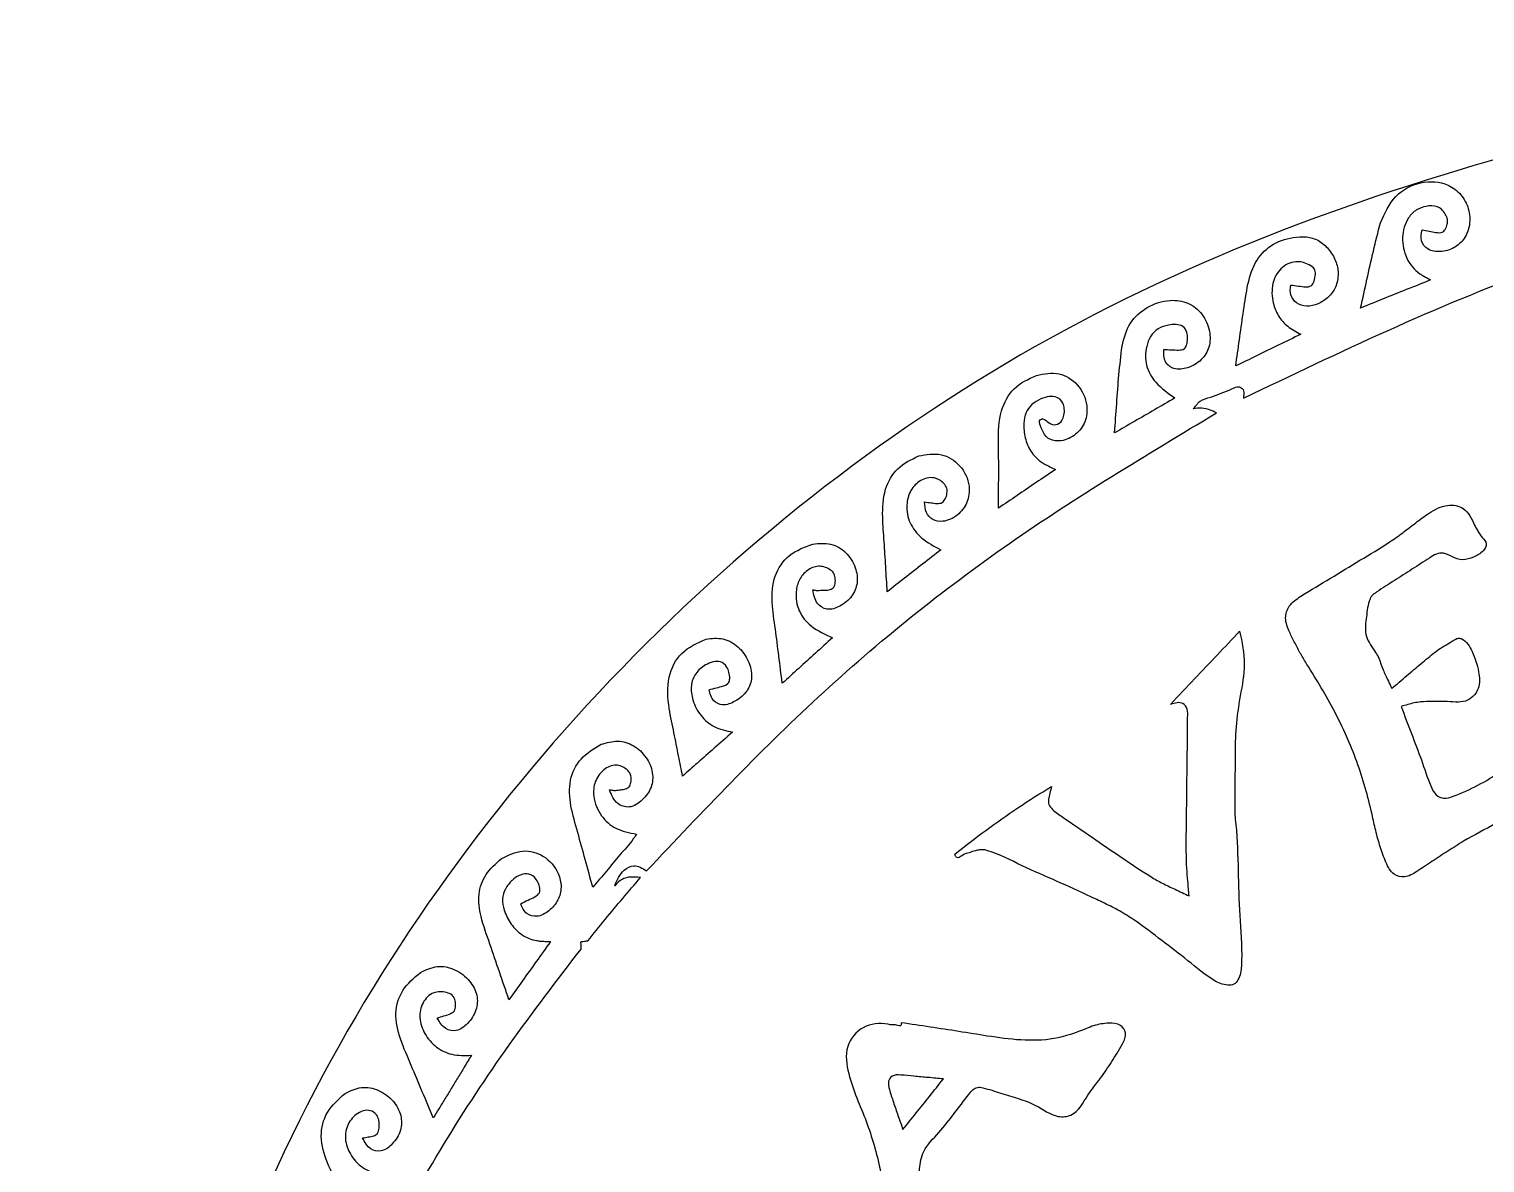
# Model space of a CAD drawing. Extents: x 5.5 to 104.1, y 3.5 to 34.4.
# Drawn here: x 5.52 to 15.93, y 26.05 to 34.15 of the extents above; entities that cross this region are included whole.
import ezdxf

# ---------------------------------------------------------------- set-up
doc = ezdxf.new("R2010")
doc.units = 0
doc.layers.add('Hallsi_Goblin_Coin_Outlines', color=7, linetype='CONTINUOUS')

msp = doc.modelspace()

# ---------------------------------------------------------------- linework, layer by layer
at = {"layer": 'Hallsi_Goblin_Coin_Outlines', "color": 7}
for points in [[(15.18232, 32.768433)], [(14.22982, 32.305942)], [(13.335176, 31.887194)], [(12.722754, 31.67835)], [(11.881379, 31.102264)], [(11.124671, 30.472908)], [(10.362318, 29.793458)], [(15.262436, 29.440716)], [(9.611959, 29.042042)], [(8.896879, 28.223597)], [(12.138871, 28.256018)], [(8.320793, 27.411503)], [(11.75766, 27.052269)], [(12.058226, 26.651161)], [(7.781043, 26.546845)]]:
    msp.add_lwpolyline(points, close=True, dxfattribs=at)
for points, knots in [([(20.409076, 34.152381), (17.809124, 33.695175), (12.664402, 32.790467), (6.738752, 26.792257), (5.933059, 21.585976), (5.522912, 18.935664)], [0, 0, 0, 0, 7.789723, 15.414117, 23.31993, 23.31993, 23.31993, 23.31993]), ([(14.203715, 31.514661), (14.889885, 31.843664), (16.260145, 32.500673), (18.476921, 33.068078), (20.379396, 33.242275), (21.902429, 33.175616), (23.034002, 33.041692), (23.766754, 32.87737), (24.129823, 32.79595)], [0, 0, 0, 0, 2.278412, 4.549913, 6.821731, 7.983031, 9.118994, 10.234635, 10.234635, 10.234635, 10.234635]), ([(15.18232, 32.768433), (15.212694, 32.836759), (15.270973, 32.967853), (15.463937, 33.072341), (15.645941, 33.061984), (15.763, 32.974315), (15.818134, 32.870596), (15.82651, 32.7563), (15.788374, 32.654228), (15.710278, 32.583159), (15.614479, 32.55641), (15.521279, 32.568534), (15.462711, 32.638609), (15.473943, 32.690585), (15.479712, 32.717281)], [0, 0, 0, 0, 0.218896, 0.419993, 0.617057, 0.729528, 0.844403, 0.958934, 1.063278, 1.160285, 1.264001, 1.353732, 1.427731, 1.505871, 1.505871, 1.505871, 1.505871]), ([(15.479712, 32.717281), (15.496765, 32.714055), (15.529848, 32.707796), (15.576097, 32.700003), (15.62071, 32.693482), (15.64792, 32.723783), (15.660284, 32.755788), (15.66545, 32.795973), (15.645191, 32.832132), (15.621765, 32.865245), (15.574978, 32.892308), (15.509439, 32.889668), (15.434963, 32.864631), (15.363083, 32.789381), (15.328772, 32.662008), (15.358951, 32.513025), (15.429428, 32.424558), (15.486484, 32.390341), (15.511937, 32.376263), (15.53005, 32.365954), (15.540037, 32.360269)], [0, 0, 0, 0, 0.051735, 0.100368, 0.145148, 0.173395, 0.213756, 0.248753, 0.290013, 0.333569, 0.369737, 0.446865, 0.521081, 0.601506, 0.747938, 0.897547, 1.044219, 1.068964, 1.09701, 1.131484, 1.131484, 1.131484, 1.131484]), ([(15.040504, 32.159539), (15.055702, 32.227424), (15.086075, 32.363085), (15.129915, 32.566871), (15.164857, 32.701267), (15.18232, 32.768433)], [0, 0, 0, 0, 0.208701, 0.417071, 0.625245, 0.625245, 0.625245, 0.625245]), ([(14.22982, 32.305942), (14.24434, 32.367865), (14.27133, 32.48298), (14.394361, 32.616847), (14.532925, 32.665028), (14.651863, 32.673007), (14.744118, 32.646298), (14.815334, 32.581564), (14.865557, 32.499731), (14.886063, 32.403682), (14.867791, 32.310293), (14.813785, 32.234033), (14.740066, 32.186248), (14.656725, 32.16588), (14.579427, 32.188932), (14.532858, 32.252002), (14.537997, 32.299403), (14.540618, 32.323581)], [0, 0, 0, 0, 0.188219, 0.349899, 0.520377, 0.615333, 0.704697, 0.79974, 0.896987, 0.988961, 1.08796, 1.173123, 1.262292, 1.346555, 1.422824, 1.490832, 1.561634, 1.561634, 1.561634, 1.561634]), ([(14.540618, 32.323581), (14.559554, 32.321343), (14.595319, 32.317116), (14.642511, 32.308817), (14.690255, 32.312894), (14.710662, 32.355793), (14.71923, 32.395698), (14.713697, 32.443777), (14.671469, 32.468936), (14.627719, 32.488319), (14.553765, 32.494789), (14.460103, 32.448648), (14.401011, 32.330012), (14.407207, 32.206381), (14.448893, 32.100278), (14.518921, 32.021134), (14.581164, 31.989107), (14.613995, 31.972214)], [0, 0, 0, 0, 0.056892, 0.107448, 0.147348, 0.186448, 0.236293, 0.273714, 0.320537, 0.371993, 0.419199, 0.538412, 0.657876, 0.796833, 0.897125, 0.995693, 1.105727, 1.105727, 1.105727, 1.105727]), ([(14.147623, 31.745378), (14.156433, 31.807327), (14.174116, 31.931678), (14.200095, 32.118745), (14.2199, 32.243469), (14.22982, 32.305942)], [0, 0, 0, 0, 0.187717, 0.376809, 0.566569, 0.566569, 0.566569, 0.566569]), ([(15.540037, 32.360269), (15.48234, 32.337064), (15.369306, 32.291601), (15.202781, 32.224725), (15.093969, 32.181015), (15.040504, 32.159539)], [0, 0, 0, 0, 0.186566, 0.365503, 0.538355, 0.538355, 0.538355, 0.538355]), ([(13.335176, 31.887194), (13.349926, 31.944993), (13.378463, 32.056817), (13.512577, 32.175076), (13.663563, 32.22401), (13.809996, 32.20512), (13.915405, 32.119887), (13.967282, 32.002356), (13.966428, 31.880629), (13.906007, 31.780929), (13.81131, 31.729252), (13.71078, 31.71254), (13.631757, 31.773769), (13.632739, 31.832145), (13.633273, 31.863911)], [0, 0, 0, 0, 0.175243, 0.339049, 0.5106, 0.638765, 0.764754, 0.898937, 1.011662, 1.117055, 1.230885, 1.328451, 1.404213, 1.494651, 1.494651, 1.494651, 1.494651]), ([(13.633273, 31.863911), (13.651834, 31.862974), (13.687204, 31.861189), (13.735029, 31.858018), (13.781201, 31.861545), (13.800897, 31.900208), (13.80384, 31.939739), (13.80243, 31.987378), (13.774664, 32.034302), (13.719295, 32.04402), (13.659256, 32.037144), (13.591157, 32.017003), (13.534698, 31.959632), (13.501701, 31.868188), (13.498566, 31.746043), (13.577782, 31.611), (13.664315, 31.550703), (13.713001, 31.516778)], [0, 0, 0, 0, 0.055386, 0.10555, 0.1484, 0.179721, 0.224687, 0.267991, 0.322018, 0.371326, 0.425628, 0.505152, 0.578131, 0.657499, 0.792652, 0.930009, 1.10671, 1.10671, 1.10671, 1.10671]), ([(14.613995, 31.972214), (14.559684, 31.945794), (14.453593, 31.894185), (14.298165, 31.818511), (14.196998, 31.769364), (14.147623, 31.745378)], [0, 0, 0, 0, 0.181191, 0.353933, 0.518611, 0.518611, 0.518611, 0.518611]), ([(13.281554, 31.266658), (13.28681, 31.336241), (13.297272, 31.474742), (13.311145, 31.681964), (13.32718, 31.818908), (13.335176, 31.887194)], [0, 0, 0, 0, 0.209351, 0.4167, 0.622924, 0.622924, 0.622924, 0.622924]), ([(12.452173, 30.729731), (12.452365, 30.783212), (12.452742, 30.888895), (12.454753, 31.046204), (12.449042, 31.224189), (12.454885, 31.41207), (12.551057, 31.59827), (12.664853, 31.651345), (12.722754, 31.67835)], [0, 0, 0, 0, 0.160464, 0.317085, 0.471687, 0.695469, 0.875979, 1.062966, 1.062966, 1.062966, 1.062966]), ([(12.722754, 31.67835), (12.777972, 31.689002), (12.884358, 31.709524), (13.030925, 31.617297), (13.092421, 31.47931), (13.080081, 31.344539), (13.008162, 31.249292), (12.913444, 31.204471), (12.814328, 31.212361), (12.768733, 31.269178), (12.729474, 31.360668), (12.762285, 31.366022), (12.765173, 31.366992), (12.785256, 31.36352), (12.809729, 31.335532), (12.863581, 31.317554), (12.90772, 31.349749), (12.922095, 31.395055), (12.924619, 31.438283), (12.913686, 31.48682), (12.873267, 31.526916), (12.811567, 31.530495), (12.750374, 31.50952), (12.689376, 31.474119), (12.64357, 31.41232), (12.629457, 31.327203), (12.637725, 31.231874), (12.67785, 31.132613), (12.73544, 31.072472), (12.786344, 31.041167), (12.82138, 31.024767), (12.84578, 31.012542), (12.858926, 31.005956)], [0, 0, 0, 0, 0.163294, 0.314607, 0.478005, 0.592988, 0.704292, 0.819079, 0.898935, 0.971073, 1.062598, 1.065817, 1.069112, 1.071571, 1.12585, 1.174464, 1.227122, 1.26836, 1.314586, 1.355853, 1.414722, 1.469796, 1.531619, 1.607678, 1.678104, 1.754129, 1.860926, 1.962291, 2.069471, 2.103525, 2.141296, 2.185413, 2.185413, 2.185413, 2.185413]), ([(13.843882, 31.438461), (13.85162, 31.447492), (13.864361, 31.462362), (13.878269, 31.483058), (13.910645, 31.507027), (13.969591, 31.520451), (14.044999, 31.55092), (14.110335, 31.576071), (14.164311, 31.604221), (14.210609, 31.577042), (14.205016, 31.543067), (14.202813, 31.523666), (14.203697, 31.519107), (14.203709, 31.516192), (14.203715, 31.514661)], [0, 0, 0, 0, 0.035723, 0.058822, 0.074028, 0.155187, 0.236262, 0.317113, 0.370936, 0.404418, 0.453793, 0.458859, 0.463003, 0.467592, 0.467592, 0.467592, 0.467592]), ([(13.713001, 31.516778), (13.664535, 31.488649), (13.568191, 31.432734), (13.424351, 31.349404), (13.329004, 31.294154), (13.281554, 31.266658)], [0, 0, 0, 0, 0.168112, 0.334181, 0.498705, 0.498705, 0.498705, 0.498705]), ([(14.010745, 31.410239), (13.994152, 31.417746), (13.960577, 31.432936), (13.903788, 31.44814), (13.864513, 31.441795), (13.843882, 31.438461)], [0, 0, 0, 0, 0.054742, 0.110763, 0.172759, 0.172759, 0.172759, 0.172759]), ([(9.936162, 28.137167), (10.336394, 28.561134), (11.137488, 29.409737), (12.50774, 30.510101), (13.509732, 31.110186), (14.010745, 31.410239)], [0, 0, 0, 0, 1.747872, 3.498505, 5.249262, 5.249262, 5.249262, 5.249262]), ([(11.881379, 31.102264), (11.936325, 31.112447), (12.042784, 31.132176), (12.188253, 31.040221), (12.252445, 30.902777), (12.235611, 30.767507), (12.163656, 30.673185), (12.068867, 30.628039), (11.980522, 30.640178), (11.927946, 30.698332), (11.925178, 30.747459), (11.923712, 30.773475)], [0, 0, 0, 0, 0.1623, 0.31446, 0.476671, 0.591919, 0.705726, 0.81912, 0.890236, 0.958104, 1.0345, 1.0345, 1.0345, 1.0345]), ([(11.657365, 30.132125), (11.653474, 30.191948), (11.645742, 30.310836), (11.635226, 30.488529), (11.620108, 30.672371), (11.627967, 30.856944), (11.721322, 31.025907), (11.827456, 31.07654), (11.881379, 31.102264)], [0, 0, 0, 0, 0.179866, 0.357454, 0.533727, 0.734263, 0.904178, 1.079659, 1.079659, 1.079659, 1.079659]), ([(11.923712, 30.773475), (11.938647, 30.771605), (11.968216, 30.767903), (12.009502, 30.761655), (12.051524, 30.764016), (12.074883, 30.797875), (12.085111, 30.833335), (12.086119, 30.87454), (12.060842, 30.907079), (12.030032, 30.932607), (11.973356, 30.954952), (11.889872, 30.933602), (11.817362, 30.857114), (11.78775, 30.74467), (11.811328, 30.618708), (11.902626, 30.502669), (11.991766, 30.457308), (12.040834, 30.432339)], [0, 0, 0, 0, 0.044966, 0.089025, 0.127891, 0.160774, 0.20329, 0.239976, 0.278368, 0.321262, 0.359916, 0.456816, 0.556563, 0.664173, 0.793399, 0.927078, 1.090766, 1.090766, 1.090766, 1.090766]), ([(12.858926, 31.005956), (12.812698, 30.974528), (12.721249, 30.912356), (12.585656, 30.820294), (12.49629, 30.759662), (12.452173, 30.729731)], [0, 0, 0, 0, 0.167699, 0.331744, 0.491679, 0.491679, 0.491679, 0.491679]), ([(15.329817, 29.31301), (15.354255, 29.247992), (15.402179, 29.120488), (15.476171, 28.93177), (15.523628, 28.784129), (15.570201, 28.6793), (15.637909, 28.648935), (15.743656, 28.683265), (15.878133, 28.746204), (16.050377, 28.844254), (16.148062, 28.975733), (16.203725, 29.087504), (16.264414, 29.157022), (16.334888, 29.189082), (16.394917, 29.202634), (16.43929, 29.177184), (16.439767, 29.132088), (16.439542, 29.093286), (16.441651, 29.058827), (16.455359, 29.014562), (16.467746, 28.956325), (16.439181, 28.890249), (16.374466, 28.77137), (16.245178, 28.607874), (16.010093, 28.47497), (15.813414, 28.374462), (15.664099, 28.278594), (15.551889, 28.20616), (15.453744, 28.139388), (15.363056, 28.083439), (15.263758, 28.108462), (15.216812, 28.204034), (15.179393, 28.309408), (15.147039, 28.424866), (15.104051, 28.630687), (15.022333, 28.920934), (14.861772, 29.279381), (14.711167, 29.526874), (14.611189, 29.686683), (14.571076, 29.763823), (14.529931, 29.847095), (14.492992, 29.937485), (14.526285, 30.042162), (14.653155, 30.127022), (14.824553, 30.227562), (15.035635, 30.357071), (15.210373, 30.461117), (15.341861, 30.552793), (15.433726, 30.625368), (15.535152, 30.69906), (15.647175, 30.76202), (15.796697, 30.739728), (15.837276, 30.645819), (15.861993, 30.592512), (15.871787, 30.580305), (15.883077, 30.55348), (15.906599, 30.520732), (15.951403, 30.476204), (15.912823, 30.410556), (15.849941, 30.378358), (15.769067, 30.351536), (15.696288, 30.379304), (15.638323, 30.413583), (15.578792, 30.402786), (15.506743, 30.35646), (15.407459, 30.292183), (15.282128, 30.211655), (15.190197, 30.154654), (15.135756, 30.116621), (15.116824, 30.10079), (15.092263, 30.046658), (15.083033, 29.955838), (15.063426, 29.822697), (15.122841, 29.732284), (15.168253, 29.669423), (15.183261, 29.621979), (15.19933, 29.57717), (15.219623, 29.534844), (15.239925, 29.489986), (15.25448, 29.458129), (15.262436, 29.440716)], [0, 0, 0, 0, 0.208559, 0.408997, 0.605482, 0.680825, 0.740485, 0.80787, 1.002392, 1.193536, 1.392187, 1.481502, 1.569089, 1.661761, 1.711023, 1.747034, 1.797742, 1.832132, 1.866505, 1.89982, 1.971717, 2.03774, 2.108886, 2.381005, 2.645138, 2.911363, 3.044474, 3.177498, 3.310427, 3.40631, 3.482065, 3.585671, 3.704422, 3.823856, 3.943216, 4.335937, 4.725169, 5.117492, 5.204036, 5.290813, 5.377498, 5.485345, 5.571756, 5.68205, 5.928842, 6.175644, 6.422497, 6.539197, 6.656279, 6.773194, 6.917095, 7.031506, 7.176849, 7.192276, 7.208036, 7.223357, 7.278792, 7.333062, 7.388323, 7.46974, 7.54959, 7.63162, 7.694592, 7.745571, 7.802305, 7.951384, 8.100429, 8.249507, 8.274986, 8.300465, 8.321953, 8.450401, 8.574948, 8.710165, 8.757489, 8.80755, 8.857839, 8.900534, 8.948172, 9.005601, 9.005601, 9.005601, 9.005601]), ([(10.906654, 29.478075), (10.89821, 29.543145), (10.881465, 29.672189), (10.858767, 29.865098), (10.82722, 30.053908), (10.838506, 30.244939), (10.949609, 30.407983), (11.065549, 30.450982), (11.124671, 30.472908)], [0, 0, 0, 0, 0.196869, 0.390421, 0.582362, 0.771953, 0.950271, 1.135817, 1.135817, 1.135817, 1.135817]), ([(11.124671, 30.472908), (11.167956, 30.477178), (11.252264, 30.485495), (11.367803, 30.417964), (11.433596, 30.313592), (11.450812, 30.196837), (11.407526, 30.092009), (11.325806, 30.02731), (11.229891, 29.992965), (11.141732, 30.048353), (11.131354, 30.110685), (11.125376, 30.146589)], [0, 0, 0, 0, 0.127658, 0.248644, 0.378233, 0.486997, 0.590257, 0.701143, 0.79547, 0.872548, 0.977267, 0.977267, 0.977267, 0.977267]), ([(12.040834, 30.432339), (11.996955, 30.39798), (11.910428, 30.330225), (11.782607, 30.23015), (11.698658, 30.164445), (11.657365, 30.132125)], [0, 0, 0, 0, 0.167193, 0.329696, 0.487008, 0.487008, 0.487008, 0.487008]), ([(11.125376, 30.146589), (11.129312, 30.145804), (11.136862, 30.144299), (11.147681, 30.141589), (11.168697, 30.14164), (11.199514, 30.14335), (11.237272, 30.14309), (11.274298, 30.155762), (11.285887, 30.193607), (11.286756, 30.230216), (11.276254, 30.26986), (11.242901, 30.294031), (11.20585, 30.310454), (11.149491, 30.318325), (11.080864, 30.288257), (11.023713, 30.22031), (10.997104, 30.116685), (11.016335, 29.991439), (11.115698, 29.869971), (11.211795, 29.827531), (11.265782, 29.803689)], [0, 0, 0, 0, 0.012051, 0.023119, 0.033276, 0.074832, 0.11545, 0.148148, 0.182202, 0.224131, 0.260065, 0.298961, 0.342013, 0.381929, 0.465975, 0.552736, 0.640446, 0.779532, 0.916137, 1.091264, 1.091264, 1.091264, 1.091264]), ([(10.194043, 28.8145), (10.184298, 28.862827), (10.163527, 28.96584), (10.132615, 29.127139), (10.091157, 29.311622), (10.077043, 29.513082), (10.175954, 29.71154), (10.299267, 29.765744), (10.362318, 29.793458)], [0, 0, 0, 0, 0.147918, 0.315301, 0.492325, 0.71664, 0.908912, 1.110083, 1.110083, 1.110083, 1.110083]), ([(10.362318, 29.793458), (10.402423, 29.798297), (10.483666, 29.8081), (10.59716, 29.743723), (10.668931, 29.642147), (10.69759, 29.525979), (10.660897, 29.414309), (10.577775, 29.350312), (10.488396, 29.311863), (10.403205, 29.35012), (10.39004, 29.403029), (10.382779, 29.432214)], [0, 0, 0, 0, 0.118575, 0.240203, 0.368215, 0.484821, 0.586041, 0.70029, 0.79218, 0.86195, 0.947778, 0.947778, 0.947778, 0.947778]), ([(11.265782, 29.803689), (11.224969, 29.766695), (11.144249, 29.693527), (11.024589, 29.584934), (10.945664, 29.513422), (10.906654, 29.478075)], [0, 0, 0, 0, 0.165252, 0.326838, 0.484765, 0.484765, 0.484765, 0.484765]), ([(14.17581, 29.849162), (14.192382, 29.770916), (14.224837, 29.61767), (14.178647, 29.38931), (14.145076, 29.172219), (14.142538, 28.958082), (14.142689, 28.750182), (14.138617, 28.598113), (14.143433, 28.502106), (14.149646, 28.462494), (14.160762, 28.328867), (14.165716, 28.100879), (14.174946, 27.779226), (14.196301, 27.548434), (14.183647, 27.406351), (14.166904, 27.360996), (14.136713, 27.32148), (14.086827, 27.319022), (14.038919, 27.32909), (13.938692, 27.383435), (13.807791, 27.49831), (13.619489, 27.638883), (13.464031, 27.759773), (13.330146, 27.845583), (13.222423, 27.900858), (13.067952, 27.973218), (12.868308, 28.065746), (12.619817, 28.169376), (12.453032, 28.260272), (12.346904, 28.289751), (12.317075, 28.287843), (12.281864, 28.281463), (12.241143, 28.265778), (12.199877, 28.258033), (12.157926, 28.219003), (12.147882, 28.240978), (12.143333, 28.248319), (12.140365, 28.253441), (12.138871, 28.256018)], [0, 0, 0, 0, 0.237249, 0.464655, 0.689209, 0.897286, 1.105416, 1.313385, 1.353329, 1.393511, 1.433547, 1.75546, 2.077258, 2.399038, 2.449556, 2.502014, 2.544228, 2.588185, 2.641157, 2.691584, 2.926736, 3.161895, 3.396816, 3.517106, 3.638319, 3.759707, 4.028908, 4.298245, 4.567626, 4.595785, 4.626147, 4.655989, 4.703794, 4.751855, 4.800001, 4.808891, 4.817673, 4.826563, 4.826563, 4.826563, 4.826563]), ([(13.680863, 29.327404), (13.738514, 29.388138), (13.850445, 29.506055), (14.015332, 29.680065), (14.122708, 29.793208), (14.17581, 29.849162)], [0, 0, 0, 0, 0.251219, 0.487746, 0.719169, 0.719169, 0.719169, 0.719169]), ([(15.262436, 29.440716), (15.298506, 29.471319), (15.368513, 29.530716), (15.471549, 29.61781), (15.55408, 29.687414), (15.622337, 29.736634), (15.676466, 29.765359), (15.712884, 29.792142), (15.74035, 29.800708), (15.752534, 29.799519), (15.797336, 29.784189), (15.846726, 29.691258), (15.886822, 29.574776), (15.896248, 29.454057), (15.848583, 29.381829), (15.790156, 29.344004), (15.716283, 29.342512), (15.637726, 29.349021), (15.553506, 29.347679), (15.481995, 29.346912), (15.423003, 29.338493), (15.377051, 29.325169), (15.345723, 29.317105), (15.329817, 29.31301)], [0, 0, 0, 0, 0.141908, 0.275433, 0.404727, 0.465836, 0.527254, 0.588635, 0.599781, 0.61247, 0.624552, 0.740742, 0.892536, 1.011423, 1.08082, 1.142229, 1.212405, 1.296302, 1.380341, 1.464447, 1.510745, 1.558525, 1.607808, 1.607808, 1.607808, 1.607808]), ([(10.382779, 29.432214), (10.400894, 29.436854), (10.43536, 29.445682), (10.482352, 29.456647), (10.525189, 29.474278), (10.533908, 29.51713), (10.526775, 29.556458), (10.510172, 29.602049), (10.467871, 29.637659), (10.409163, 29.633289), (10.34674, 29.605714), (10.281624, 29.55224), (10.247934, 29.457533), (10.264936, 29.349541), (10.317615, 29.243063), (10.419667, 29.15681), (10.505157, 29.138552), (10.550701, 29.128825)], [0, 0, 0, 0, 0.055773, 0.106118, 0.148821, 0.181426, 0.226772, 0.269219, 0.325311, 0.377365, 0.435908, 0.530072, 0.620779, 0.723332, 0.849909, 0.970842, 1.108726, 1.108726, 1.108726, 1.108726]), ([(13.814213, 27.95792), (13.811395, 27.993033), (13.806048, 28.059647), (13.796972, 28.155802), (13.79264, 28.314382), (13.797008, 28.538561), (13.799381, 28.830177), (13.802628, 29.03702), (13.803578, 29.159003), (13.804096, 29.19632), (13.803144, 29.240878), (13.809052, 29.290818), (13.76346, 29.352136), (13.713188, 29.337083), (13.680863, 29.327404)], [0, 0, 0, 0, 0.105684, 0.200495, 0.289644, 0.581383, 0.873057, 1.164578, 1.201882, 1.239108, 1.276411, 1.336109, 1.385815, 1.475342, 1.475342, 1.475342, 1.475342]), ([(20.442625, 29.434789), (20.460859, 29.412256), (20.495073, 29.369975), (20.544611, 29.309738), (20.619682, 29.211633), (20.723036, 29.073396), (20.858213, 28.89554), (20.998359, 28.690871), (21.137567, 28.457627), (21.263649, 28.185644), (21.306228, 27.941945), (21.336166, 27.748826), (21.376667, 27.611873), (21.404492, 27.409975), (21.402568, 27.145811), (21.403596, 26.821058), (21.415111, 26.515021), (21.39917, 26.227027), (21.335535, 25.965888), (21.298112, 25.763651), (21.261903, 25.623078), (21.226578, 25.547099), (21.158546, 25.377188), (21.080593, 25.105697), (21.000662, 24.733761), (20.945842, 24.415847), (20.953536, 24.150878), (21.043796, 23.963892), (21.181507, 23.832384), (21.328647, 23.730686), (21.47188, 23.645545), (21.673918, 23.55367), (21.954779, 23.526396), (22.252838, 23.717817), (22.309936, 24.018426), (22.257917, 24.259974), (22.197771, 24.455859), (22.112226, 24.709387), (22.048414, 25.030587), (22.080161, 25.42161), (22.200706, 25.697965), (22.323407, 25.867098), (22.397222, 25.957758), (22.492951, 26.100265), (22.601951, 26.294419), (22.701603, 26.562446), (22.673967, 26.774695), (22.632368, 26.903203), (22.621745, 26.96154), (22.612096, 27.009609), (22.615875, 27.051646), (22.63022, 27.076096), (22.634793, 27.122445), (22.667412, 27.092825), (22.69245, 27.085476), (22.729316, 27.043549), (22.750974, 26.967474), (22.79473, 26.872041), (22.852672, 26.72743), (22.913471, 26.529821), (22.938821, 26.273576), (22.939927, 26.05012), (22.915289, 25.861439), (22.873275, 25.711301), (22.825819, 25.575719), (22.796764, 25.444993), (22.791245, 25.322395), (22.813295, 25.140108), (22.878203, 24.904977), (22.980969, 24.617672), (23.102341, 24.37833), (23.2057, 24.170917), (23.279304, 23.990677), (23.341882, 23.838114), (23.398178, 23.715438), (23.442814, 23.620359), (23.494817, 23.485225), (23.553303, 23.31026), (23.624158, 23.097688), (23.681641, 22.902278), (23.715679, 22.72194), (23.730222, 22.55939), (23.74611, 22.393156), (23.750356, 22.222548), (23.725714, 22.049319), (23.687801, 21.926523), (23.664134, 21.846734), (23.658495, 21.809762), (23.662428, 21.736394), (23.660997, 21.626682), (23.619592, 21.486981), (23.572113, 21.347655), (23.530786, 21.202508), (23.488634, 21.054568), (23.452599, 20.926949), (23.415302, 20.822008), (23.380834, 20.738761), (23.331987, 20.605066), (23.282127, 20.41712), (23.238729, 20.17407), (23.221226, 19.946053), (23.215774, 19.735959), (23.224712, 19.545099), (23.243662, 19.378505), (23.295879, 19.24439), (23.37465, 19.155161), (23.442774, 19.104135), (23.484147, 19.06869), (23.50032, 19.052637), (23.529672, 19.035461), (23.571911, 19.020019), (23.624287, 18.999662), (23.70726, 18.972185), (23.834625, 18.977232), (23.980229, 19.037686), (24.136918, 19.153652), (24.260315, 19.344795), (24.307389, 19.597841), (24.291507, 19.803768), (24.271626, 19.9662), (24.261988, 20.083958), (24.253841, 20.214288), (24.269648, 20.35724), (24.325345, 20.503057), (24.383726, 20.6079), (24.429447, 20.679676), (24.455904, 20.721678), (24.48698, 20.799945), (24.533732, 20.909032), (24.632819, 21.025861), (24.722716, 21.116571), (24.806324, 21.181885), (24.880762, 21.218651), (24.935959, 21.253339), (24.981263, 21.265647), (25.006558, 21.265577), (25.032413, 21.255903), (25.038875, 21.22796), (25.042982, 21.200012), (25.033299, 21.152725), (25.00468, 21.094054), (24.971239, 21.017527), (24.918758, 20.89744), (24.888212, 20.719106), (24.920675, 20.4967), (24.984779, 20.251051), (25.061737, 19.974828), (25.152767, 19.6698), (25.225898, 19.405693), (25.261059, 19.178276), (25.267041, 18.992509), (25.263902, 18.80223), (25.254298, 18.607915), (25.23341, 18.410375), (25.204957, 18.210064), (25.162571, 18.008505), (25.109499, 17.805781), (25.071929, 17.614276), (25.029625, 17.438501), (24.96752, 17.284493), (24.897881, 17.103305), (24.806127, 16.900163), (24.66748, 16.690497), (24.529612, 16.520459), (24.40795, 16.377235), (24.304179, 16.258638), (24.192261, 16.162294), (24.092113, 16.066169), (24.013324, 15.963825), (23.943236, 15.877948), (23.876779, 15.814189), (23.819888, 15.768088), (23.718729, 15.691979), (23.573027, 15.586785), (23.377477, 15.458802), (23.203145, 15.372909), (23.065749, 15.299724), (22.968672, 15.235663), (22.888119, 15.181578), (22.815972, 15.153665), (22.75978, 15.14268), (22.680211, 15.116833), (22.582967, 15.066223), (22.461489, 15.00737), (22.331897, 14.952487), (22.191935, 14.909969), (22.045088, 14.871365), (21.915016, 14.838099), (21.803766, 14.80383), (21.70988, 14.774002), (21.605933, 14.747364), (21.491446, 14.728337), (21.367973, 14.710215), (21.271434, 14.697276), (21.202861, 14.683218), (21.162203, 14.671057), (21.128614, 14.662518), (21.10378, 14.652722), (21.087828, 14.643449), (21.00331, 14.629651), (20.851757, 14.651428), (20.633487, 14.650173), (20.425054, 14.658782), (20.226537, 14.662647), (20.038316, 14.667978), (19.871538, 14.676427), (19.728126, 14.703711), (19.60919, 14.741287), (19.434749, 14.795072), (19.202175, 14.854423), (18.915737, 14.933247), (18.663257, 15.007209), (18.447675, 15.085214), (18.268633, 15.163688), (18.047832, 15.274505), (17.785387, 15.416736), (17.48098, 15.589568), (17.265324, 15.705133), (17.146115, 15.777706), (17.119454, 15.799135), (17.031571, 15.883466), (16.883385, 16.031296), (16.670603, 16.239345), (16.491695, 16.4445), (16.342769, 16.64009), (16.214626, 16.818215), (16.062633, 17.050942), (15.900656, 17.34611), (15.753695, 17.712263), (15.664591, 18.000403), (15.631342, 18.206164), (15.623901, 18.320706), (15.621835, 18.399381), (15.616142, 18.4393), (15.615386, 18.442496), (15.630685, 18.474232), (15.673945, 18.529438), (15.631606, 18.621528), (15.583318, 18.771972), (15.598631, 19.010257), (15.639034, 19.306459), (15.713434, 19.597084), (15.799888, 19.880797), (15.91078, 20.154762), (16.037725, 20.362234), (16.138351, 20.523757), (16.190975, 20.653496), (16.209012, 20.781771), (16.243816, 20.901078), (16.324644, 20.98432), (16.382858, 21.031563), (16.412492, 21.055612)], [0, 0, 0, 0, 0.086962, 0.163173, 0.233945, 0.457521, 0.681003, 0.904086, 1.201128, 1.496129, 1.796427, 1.938863, 2.082294, 2.223774, 2.548404, 2.873307, 3.198317, 3.467306, 3.734933, 4.00252, 4.085078, 4.169094, 4.253218, 4.634205, 5.013906, 5.394688, 5.601349, 5.796728, 5.999356, 6.165862, 6.333258, 6.498278, 6.831409, 7.132971, 7.468061, 7.670117, 7.875757, 8.081777, 8.47343, 8.84888, 9.241365, 9.358326, 9.475519, 9.591905, 9.872604, 10.144706, 10.432158, 10.491124, 10.550367, 10.609406, 10.639135, 10.671297, 10.70365, 10.733488, 10.763125, 10.788397, 10.893166, 10.998198, 11.103347, 11.360546, 11.614916, 11.872829, 12.029596, 12.183962, 12.339569, 12.46048, 12.584269, 12.705642, 13.00986, 13.313648, 13.619689, 13.813927, 14.008715, 14.203464, 14.308579, 14.413629, 14.518457, 14.742703, 14.967013, 15.190769, 15.353145, 15.516598, 15.680077, 15.854265, 16.027235, 16.2021, 16.239302, 16.276894, 16.313496, 16.459408, 16.60314, 16.747741, 16.901644, 17.055553, 17.209364, 17.299285, 17.389475, 17.479636, 17.726122, 17.971606, 18.219355, 18.41144, 18.601643, 18.792694, 18.91192, 19.026666, 19.144175, 19.167178, 19.190167, 19.212209, 19.268465, 19.324799, 19.380991, 19.5297, 19.693559, 19.848206, 20.109061, 20.352878, 20.607578, 20.725877, 20.844041, 20.961953, 21.117421, 21.270926, 21.426872, 21.476732, 21.526434, 21.575282, 21.729007, 21.87955, 22.030771, 22.112506, 22.196015, 22.279574, 22.306453, 22.335355, 22.355322, 22.382995, 22.413215, 22.441567, 22.525106, 22.608707, 22.692206, 22.918084, 23.138791, 23.36165, 23.680091, 23.998734, 24.316951, 24.501144, 24.687516, 24.873721, 25.072092, 25.270902, 25.469456, 25.67879, 25.888411, 26.097855, 26.2644, 26.4296, 26.59513, 26.847163, 27.096253, 27.346675, 27.503559, 27.660303, 27.818459, 27.94617, 28.075796, 28.205414, 28.278268, 28.351615, 28.424965, 28.65803, 28.890831, 29.124796, 29.240633, 29.357384, 29.4739, 29.530296, 29.58806, 29.645375, 29.780603, 29.915938, 30.050615, 30.202197, 30.35423, 30.506223, 30.604854, 30.703403, 30.801745, 30.926446, 31.051314, 31.17621, 31.218555, 31.261097, 31.30351, 31.322326, 31.34113, 31.358223, 31.576656, 31.795105, 32.01357, 32.202218, 32.390742, 32.57868, 32.702298, 32.827422, 32.952605, 33.249965, 33.547214, 33.843972, 34.038917, 34.234558, 34.430033, 34.779914, 35.129968, 35.480118, 35.513943, 35.548245, 35.582449, 35.879299, 36.17625, 36.474936, 36.694824, 36.913609, 37.133073, 37.528516, 37.921058, 38.315504, 38.42992, 38.545165, 38.660371, 38.66389, 38.667301, 38.669757, 38.767046, 38.856308, 38.946636, 39.248916, 39.548466, 39.850119, 40.14546, 40.438883, 40.733376, 40.873544, 41.009885, 41.148601, 41.263132, 41.373943, 41.488838, 41.488838, 41.488838, 41.488838]), ([(9.55234, 28.020397), (9.53409, 28.086095), (9.497949, 28.216194), (9.445752, 28.410538), (9.390262, 28.595816), (9.376768, 28.783036), (9.459063, 28.951436), (9.56017, 29.011352), (9.611959, 29.042042)], [0, 0, 0, 0, 0.204575, 0.405113, 0.60341, 0.785645, 0.954759, 1.132346, 1.132346, 1.132346, 1.132346]), ([(9.611959, 29.042042), (9.65121, 29.053507), (9.728707, 29.076143), (9.849665, 29.038168), (9.937414, 28.95346), (9.986175, 28.845822), (9.977206, 28.729099), (9.910959, 28.64247), (9.82199, 28.57954), (9.711194, 28.614557), (9.686303, 28.67981), (9.671932, 28.717486)], [0, 0, 0, 0, 0.120443, 0.237803, 0.35964, 0.477653, 0.581558, 0.692141, 0.798672, 0.882912, 0.998001, 0.998001, 0.998001, 0.998001]), ([(10.550701, 29.128825), (10.507335, 29.090608), (10.423896, 29.017074), (10.305011, 28.912298), (10.22949, 28.84574), (10.194043, 28.8145)], [0, 0, 0, 0, 0.173408, 0.333652, 0.4754, 0.4754, 0.4754, 0.4754]), ([(9.671932, 28.717486), (9.677198, 28.716647), (9.68723, 28.715047), (9.701448, 28.711874), (9.723002, 28.712678), (9.751224, 28.718031), (9.784856, 28.721364), (9.816232, 28.73708), (9.825799, 28.771421), (9.827634, 28.805507), (9.818234, 28.841784), (9.789732, 28.866916), (9.75697, 28.885924), (9.699912, 28.900028), (9.621409, 28.863433), (9.561219, 28.777463), (9.550617, 28.653818), (9.603098, 28.529228), (9.716937, 28.427242), (9.813808, 28.409901), (9.865254, 28.400692)], [0, 0, 0, 0, 0.016011, 0.030502, 0.043464, 0.080321, 0.116433, 0.14551, 0.178272, 0.2161, 0.249171, 0.285934, 0.326082, 0.362867, 0.457805, 0.561591, 0.666537, 0.815665, 0.951624, 1.105606, 1.105606, 1.105606, 1.105606]), ([(12.138871, 28.256018), (12.212533, 28.313596), (12.360039, 28.428894), (12.590382, 28.591306), (12.750131, 28.690796), (12.830316, 28.740734)], [0, 0, 0, 0, 0.280465, 0.561622, 0.844975, 0.844975, 0.844975, 0.844975]), ([(12.830316, 28.740734), (12.826772, 28.724682), (12.819971, 28.69388), (12.807407, 28.651921), (12.809072, 28.608297), (12.837569, 28.574722), (12.872942, 28.547027), (12.969108, 28.482663), (13.119947, 28.377125), (13.33012, 28.236186), (13.494674, 28.122132), (13.624069, 28.047179), (13.717147, 28.004843), (13.780777, 27.974084), (13.814213, 27.95792)], [0, 0, 0, 0, 0.049276, 0.094552, 0.131628, 0.174095, 0.220581, 0.267403, 0.520509, 0.77345, 1.026405, 1.120905, 1.221527, 1.332951, 1.332951, 1.332951, 1.332951]), ([(9.865254, 28.400692), (9.862165, 28.395963), (9.856587, 28.387421), (9.849208, 28.375318), (9.813856, 28.329025), (9.745094, 28.251493), (9.649524, 28.135778), (9.58485, 28.058994), (9.55234, 28.020397)], [0, 0, 0, 0, 0.016947, 0.030611, 0.042483, 0.191553, 0.341336, 0.492725, 0.492725, 0.492725, 0.492725]), ([(8.952971, 27.217122), (8.929878, 27.283686), (8.883984, 27.415976), (8.817542, 27.61434), (8.751528, 27.794143), (8.725887, 27.967595), (8.780287, 28.12086), (8.857423, 28.18883), (8.896879, 28.223597)], [0, 0, 0, 0, 0.211381, 0.420105, 0.627329, 0.786704, 0.935564, 1.091442, 1.091442, 1.091442, 1.091442]), ([(8.896879, 28.223597), (8.947083, 28.249132), (9.043881, 28.298364), (9.21073, 28.253326), (9.30484, 28.142262), (9.333204, 28.023565), (9.3084, 27.923697), (9.242781, 27.850275), (9.161559, 27.8025), (9.069723, 27.825366), (9.048176, 27.875785), (9.036579, 27.902922)], [0, 0, 0, 0, 0.163929, 0.316068, 0.477104, 0.577369, 0.672291, 0.772503, 0.867714, 0.939806, 1.02384, 1.02384, 1.02384, 1.02384]), ([(9.036579, 27.902922), (9.054516, 27.911608), (9.08828, 27.927959), (9.133967, 27.949594), (9.174835, 27.974783), (9.17511, 28.019292), (9.160707, 28.056428), (9.134215, 28.099), (9.081933, 28.123391), (9.02239, 28.107242), (8.97005, 28.067665), (8.923719, 28.01189), (8.901076, 27.934762), (8.918491, 27.84552), (8.963427, 27.755094), (9.043126, 27.674222), (9.122714, 27.642108), (9.180332, 27.634918), (9.213258, 27.633856), (9.236766, 27.632422), (9.249657, 27.631636)], [0, 0, 0, 0, 0.059391, 0.111799, 0.156504, 0.188691, 0.23443, 0.276709, 0.336324, 0.391946, 0.452783, 0.531741, 0.605636, 0.685297, 0.79834, 0.904887, 1.018962, 1.047058, 1.07897, 1.117718, 1.117718, 1.117718, 1.117718]), ([(9.708621, 28.031686), (9.725788, 28.072084), (9.753058, 28.136255), (9.853425, 28.190709), (9.906356, 28.156455), (9.936162, 28.137167)], [0, 0, 0, 0, 0.129433, 0.205604, 0.30378, 0.30378, 0.30378, 0.30378]), ([(9.516709, 27.638339), (9.557774, 27.689109), (9.639901, 27.790646), (9.76527, 27.941262), (9.850726, 28.040098), (9.893476, 28.089542)], [0, 0, 0, 0, 0.195896, 0.391777, 0.587861, 0.587861, 0.587861, 0.587861]), ([(9.893476, 28.089542), (9.865665, 28.092391), (9.821119, 28.096954), (9.753487, 28.07835), (9.725139, 28.048867), (9.708621, 28.031686)], [0, 0, 0, 0, 0.083384, 0.133562, 0.203632, 0.203632, 0.203632, 0.203632]), ([(8.062912, 25.446531), (8.201486, 25.694202), (8.478782, 26.189811), (8.948832, 26.902094), (9.295089, 27.353273), (9.468379, 27.579072)], [0, 0, 0, 0, 0.851232, 1.703379, 2.557117, 2.557117, 2.557117, 2.557117]), ([(9.249657, 27.631636), (9.215793, 27.584285), (9.149082, 27.491002), (9.050112, 27.352884), (8.985112, 27.262042), (8.952971, 27.217122)], [0, 0, 0, 0, 0.174643, 0.344046, 0.509749, 0.509749, 0.509749, 0.509749]), ([(9.468379, 27.579072), (9.468241, 27.585091), (9.467962, 27.597208), (9.470437, 27.613154), (9.462808, 27.636102), (9.485211, 27.631875), (9.499764, 27.63601), (9.511031, 27.637559), (9.516709, 27.638339)], [0, 0, 0, 0, 0.017717, 0.035671, 0.05293, 0.068503, 0.085144, 0.102054, 0.102054, 0.102054, 0.102054]), ([(8.412162, 26.372925), (8.385893, 26.434871), (8.333122, 26.559308), (8.255071, 26.747255), (8.174837, 26.928572), (8.12886, 27.114186), (8.18245, 27.29691), (8.273597, 27.372409), (8.320793, 27.411503)], [0, 0, 0, 0, 0.201891, 0.405554, 0.610028, 0.798458, 0.966591, 1.147137, 1.147137, 1.147137, 1.147137]), ([(8.320793, 27.411503), (8.359958, 27.43019), (8.437729, 27.467296), (8.572331, 27.43902), (8.67272, 27.360695), (8.732129, 27.254232), (8.72526, 27.137404), (8.665901, 27.048662), (8.585805, 26.985212), (8.486417, 27.003838), (8.457133, 27.056665), (8.440737, 27.086242)], [0, 0, 0, 0, 0.127128, 0.25244, 0.387746, 0.500237, 0.604309, 0.719821, 0.814838, 0.890977, 0.987831, 0.987831, 0.987831, 0.987831]), ([(8.440737, 27.086242), (8.456425, 27.091228), (8.4868, 27.100884), (8.529102, 27.112242), (8.567154, 27.134327), (8.572789, 27.17746), (8.568116, 27.215727), (8.548445, 27.255886), (8.504567, 27.268941), (8.460193, 27.276636), (8.393743, 27.264485), (8.327825, 27.197741), (8.306759, 27.083737), (8.346917, 26.968564), (8.427668, 26.872515), (8.549451, 26.815668), (8.637415, 26.818191), (8.684507, 26.819542)], [0, 0, 0, 0, 0.049196, 0.095257, 0.133728, 0.170452, 0.215852, 0.251422, 0.295915, 0.344308, 0.38764, 0.493116, 0.600626, 0.720025, 0.847065, 0.968356, 1.108108, 1.108108, 1.108108, 1.108108]), ([(11.75766, 27.052269), (11.825971, 27.041889), (11.962576, 27.021131), (12.167598, 26.990651), (12.383263, 26.954674), (12.609442, 26.923039), (12.852817, 26.926952), (13.023246, 26.986096), (13.131514, 27.032976), (13.185898, 27.044537), (13.249938, 27.050761), (13.323094, 27.047269), (13.373932, 26.974568), (13.329325, 26.877122), (13.262655, 26.775992), (13.180901, 26.650562), (13.079513, 26.531164), (13.010537, 26.385623), (12.843975, 26.373628), (12.735242, 26.462964), (12.594945, 26.510726), (12.467644, 26.548765), (12.3731, 26.580788), (12.302586, 26.595224), (12.265118, 26.574159), (12.21416, 26.505996), (12.134487, 26.402361), (12.029377, 26.265786), (11.912931, 26.153229), (11.878061, 25.997082), (11.904763, 25.865802), (11.940837, 25.760485), (11.989272, 25.735033), (12.006902, 25.732372), (12.037272, 25.728283), (12.080042, 25.726201), (12.12856, 25.728895), (12.182946, 25.705507), (12.197101, 25.636411), (12.224256, 25.567513), (12.218706, 25.452121), (12.159244, 25.31326), (12.062514, 25.150026), (11.977839, 25.033734), (11.897729, 24.961025), (11.830326, 24.971664), (11.789045, 25.021833), (11.752348, 25.077367), (11.716766, 25.134049), (11.687259, 25.175632), (11.674356, 25.208048), (11.672397, 25.226575), (11.690458, 25.282559), (11.728064, 25.37469), (11.698943, 25.511633), (11.659373, 25.717135), (11.613864, 26.00116), (11.515617, 26.353165), (11.38373, 26.626325), (11.345829, 26.881755), (11.476169, 27.040395), (11.612425, 27.053019), (11.693262, 27.034257), (11.720299, 27.039346), (11.754866, 27.023664), (11.755748, 27.04005), (11.756905, 27.046063), (11.757411, 27.05022), (11.75766, 27.052269)], [0, 0, 0, 0, 0.207287, 0.414519, 0.621827, 0.863128, 1.099847, 1.34337, 1.398005, 1.453606, 1.508536, 1.593816, 1.656379, 1.738901, 1.885918, 2.033293, 2.180507, 2.368398, 2.458477, 2.638254, 2.770039, 2.902661, 3.035237, 3.074436, 3.110448, 3.156278, 3.329244, 3.502451, 3.675598, 3.802586, 3.959409, 4.086, 4.102455, 4.120633, 4.139053, 4.194541, 4.24879, 4.284091, 4.361101, 4.439014, 4.509892, 4.698467, 4.886475, 5.076383, 5.138555, 5.191555, 5.259325, 5.326072, 5.392974, 5.459974, 5.47791, 5.497322, 5.514218, 5.653065, 5.786983, 5.921731, 6.28537, 6.647974, 7.010111, 7.204528, 7.378293, 7.556906, 7.587588, 7.618807, 7.650103, 7.656526, 7.662859, 7.669014, 7.669014, 7.669014, 7.669014]), ([(8.684507, 26.819542), (8.667604, 26.7916), (8.634915, 26.73756), (8.586936, 26.658421), (8.540984, 26.582672), (8.496208, 26.509594), (8.453273, 26.439943), (8.425499, 26.394667), (8.412162, 26.372925)], [0, 0, 0, 0, 0.09797, 0.189472, 0.277642, 0.36376, 0.446587, 0.523106, 0.523106, 0.523106, 0.523106]), ([(12.058226, 26.651161), (12.021478, 26.654475), (11.951476, 26.660788), (11.848762, 26.669191), (11.766362, 26.678673), (11.69258, 26.681834), (11.657964, 26.629899), (11.674834, 26.562743), (11.700785, 26.483936), (11.734481, 26.388061), (11.757174, 26.322747), (11.768949, 26.288858)], [0, 0, 0, 0, 0.110905, 0.211264, 0.306392, 0.368319, 0.412696, 0.47021, 0.566047, 0.665944, 0.773678, 0.773678, 0.773678, 0.773678]), ([(11.768949, 26.288858), (11.800539, 26.328369), (11.863537, 26.40716), (11.959931, 26.527954), (12.024761, 26.609215), (12.058226, 26.651161)], [0, 0, 0, 0, 0.151761, 0.302641, 0.463622, 0.463622, 0.463622, 0.463622]), ([(7.932032, 25.493803), (7.901058, 25.555116), (7.838852, 25.678252), (7.747016, 25.864506), (7.651443, 26.04378), (7.594359, 26.232768), (7.641137, 26.424733), (7.733593, 26.50543), (7.781043, 26.546845)], [0, 0, 0, 0, 0.206103, 0.413923, 0.622569, 0.816923, 0.992676, 1.177974, 1.177974, 1.177974, 1.177974]), ([(7.781043, 26.546845), (7.819154, 26.565317), (7.895119, 26.602136), (8.026898, 26.576824), (8.127416, 26.50042), (8.187632, 26.395296), (8.185591, 26.277966), (8.12781, 26.188469), (8.048731, 26.124576), (7.949245, 26.144611), (7.922203, 26.198605), (7.906985, 26.228992)], [0, 0, 0, 0, 0.124222, 0.247606, 0.378461, 0.493881, 0.598206, 0.711679, 0.806902, 0.88222, 0.979173, 0.979173, 0.979173, 0.979173]), ([(7.906985, 26.228992), (7.920483, 26.231648), (7.947246, 26.236913), (7.984226, 26.240468), (8.01878, 26.26056), (8.025378, 26.301912), (8.026827, 26.343516), (8.014044, 26.388893), (7.977605, 26.424594), (7.92191, 26.42959), (7.856031, 26.399969), (7.794133, 26.329594), (7.774433, 26.218059), (7.815238, 26.106436), (7.897873, 26.011553), (8.031514, 25.96072), (8.127133, 25.9667), (8.18074, 25.970053)], [0, 0, 0, 0, 0.041232, 0.081749, 0.111537, 0.152587, 0.197521, 0.238394, 0.290275, 0.339393, 0.396282, 0.501771, 0.606829, 0.719608, 0.847563, 0.972785, 1.132567, 1.132567, 1.132567, 1.132567])]:
    msp.add_open_spline(points, degree=3, knots=knots, dxfattribs=at)

doc.saveas('drawing.dxf')
